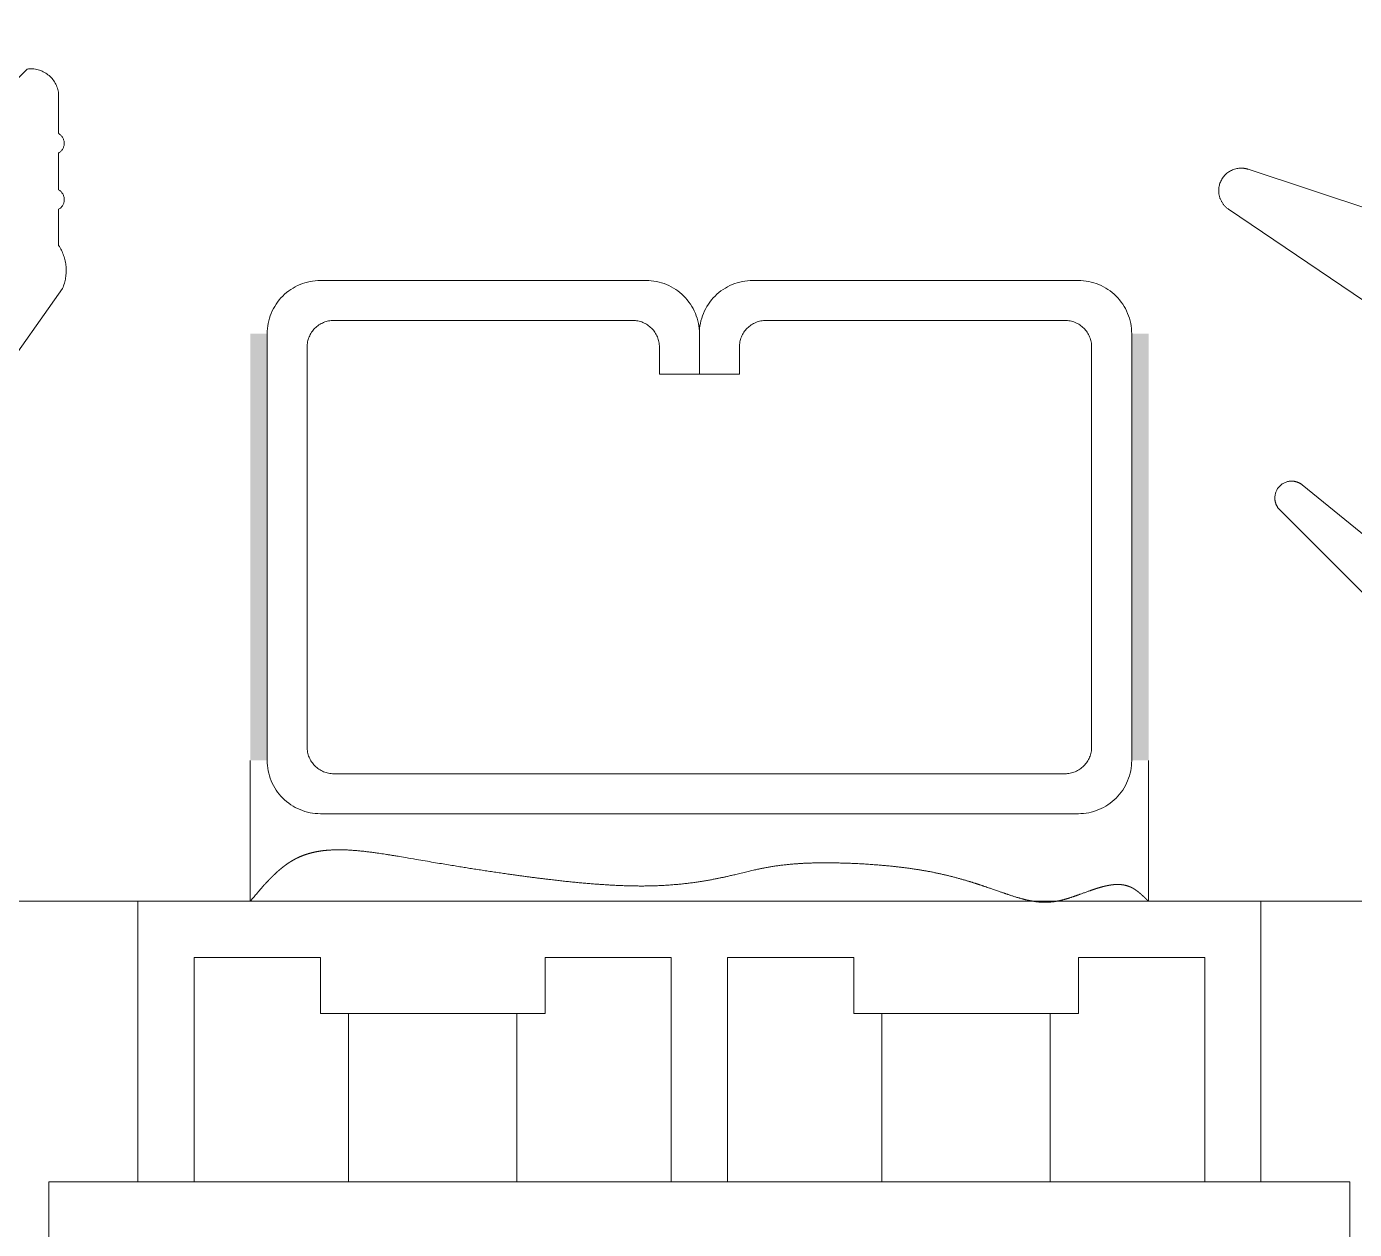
# Model space of a CAD drawing. Header units: metres. Extents: x 1838950 to 1842843, y 5171318 to 5174224.
# Drawn here: x 1841203.82551 to 1841203.84916, y 5171397.07168 to 5171397.09311 of the extents above; entities that cross this region are included whole.
import ezdxf

# ---------------------------------------------------------------- set-up
doc = ezdxf.new("R2010")
doc.units = ezdxf.units.M
doc.header["$LTSCALE"] = 0.0254
doc.layers.add('00 CHAZAL Coupe A.5', color=7, linetype='Continuous', lineweight=18)

# ---------------------------------------------------------------- blocks, each defined once
blk = doc.blocks.new('Groupe-1881-1')
at = {"layer": '00 CHAZAL Coupe A.5', "color": 7, "linetype": 'Continuous', "lineweight": 5}
for p, q in [((1841203.829491, 5171397.080038), (1841203.829491, 5171397.077528)), ((1841203.845491, 5171397.080038), (1841203.845491, 5171397.077528)), ((1841203.847491, 5171397.077528), (1841203.827491, 5171397.077528)), ((1841203.827491, 5171397.077528), (1841203.827491, 5171397.072528)), ((1841203.847491, 5171397.077528), (1841203.827491, 5171397.077528)), ((1841203.827491, 5171397.077528), (1841203.847491, 5171397.077528)), ((1841203.827491, 5171397.077528), (1841203.827491, 5171397.072528)), ((1841203.847491, 5171397.072528), (1841203.847491, 5171397.077528)), ((1841203.847491, 5171397.072528), (1841203.847491, 5171397.077528)), ((1841203.828491, 5171397.072528), (1841203.828491, 5171397.076528)), ((1841203.828491, 5171397.076528), (1841203.830741, 5171397.076528)), ((1841203.828491, 5171397.072528), (1841203.828491, 5171397.076528)), ((1841203.828491, 5171397.076528), (1841203.830741, 5171397.076528)), ((1841203.830741, 5171397.076528), (1841203.830741, 5171397.075528)), ((1841203.830741, 5171397.076528), (1841203.830741, 5171397.075528)), ((1841203.834741, 5171397.076528), (1841203.836991, 5171397.076528)), ((1841203.834741, 5171397.075528), (1841203.834741, 5171397.076528)), ((1841203.834741, 5171397.076528), (1841203.836991, 5171397.076528)), ((1841203.834741, 5171397.076528), (1841203.834741, 5171397.075528)), ((1841203.836991, 5171397.076528), (1841203.836991, 5171397.072528)), ((1841203.836991, 5171397.076528), (1841203.836991, 5171397.072528)), ((1841203.837991, 5171397.072528), (1841203.837991, 5171397.076528)), ((1841203.837991, 5171397.076528), (1841203.840241, 5171397.076528)), ((1841203.837991, 5171397.072528), (1841203.837991, 5171397.076528)), ((1841203.837991, 5171397.076528), (1841203.840241, 5171397.076528)), ((1841203.840241, 5171397.076528), (1841203.840241, 5171397.075528)), ((1841203.840241, 5171397.076528), (1841203.840241, 5171397.075528)), ((1841203.844241, 5171397.075528), (1841203.844241, 5171397.076528)), ((1841203.844241, 5171397.076528), (1841203.846491, 5171397.076528)), ((1841203.844241, 5171397.076528), (1841203.846491, 5171397.076528)), ((1841203.844241, 5171397.076528), (1841203.844241, 5171397.075528)), ((1841203.846491, 5171397.076528), (1841203.846491, 5171397.072528)), ((1841203.846491, 5171397.076528), (1841203.846491, 5171397.072528)), ((1841203.830741, 5171397.075528), (1841203.834741, 5171397.075528)), ((1841203.830741, 5171397.075528), (1841203.834741, 5171397.075528)), ((1841203.831241, 5171397.075528), (1841203.831241, 5171397.072528)), ((1841203.834241, 5171397.075528), (1841203.834241, 5171397.072528)), ((1841203.840241, 5171397.075528), (1841203.844241, 5171397.075528)), ((1841203.844241, 5171397.075528), (1841203.840241, 5171397.075528)), ((1841203.840741, 5171397.075528), (1841203.840741, 5171397.072528)), ((1841203.843741, 5171397.075528), (1841203.843741, 5171397.072528)), ((1841203.825905, 5171397.070528), (1841203.825905, 5171397.072528)), ((1841203.825905, 5171397.072528), (1841203.849077, 5171397.072528)), ((1841203.827491, 5171397.072528), (1841203.828491, 5171397.072528)), ((1841203.827491, 5171397.072528), (1841203.847491, 5171397.072528)), ((1841203.836991, 5171397.072528), (1841203.837991, 5171397.072528)), ((1841203.846491, 5171397.072528), (1841203.847491, 5171397.072528)), ((1841203.849077, 5171397.072528), (1841203.849077, 5171397.070528))]:
    blk.add_line(p, q, dxfattribs=at)
at = {"layer": '00 CHAZAL Coupe A.5', "color": 7, "linetype": 'Continuous', "lineweight": 13, "flags": 128}
blk.add_lwpolyline([(1841203.823241, 5171398.963052), (1841203.849563, 5171398.963052), (1841203.849563, 5171397.077528), (1841203.823241, 5171397.077528)], close=True, dxfattribs=at)
at = {"layer": '00 CHAZAL Coupe A.5', "color": 9, "linetype": 'Continuous', "lineweight": 5, "true_color": 0xbbbbbb, "flags": 128}
for points in [[(1841203.825019, 5171397.086852), (1841203.826147, 5171397.088443), (1841203.826156, 5171397.088466), (1841203.826165, 5171397.08849), (1841203.826173, 5171397.088513), (1841203.82618, 5171397.088537), (1841203.826187, 5171397.088562), (1841203.826193, 5171397.088586), (1841203.826198, 5171397.088611), (1841203.826202, 5171397.088636), (1841203.826206, 5171397.08866), (1841203.826208, 5171397.088685), (1841203.82621, 5171397.08871), (1841203.826212, 5171397.088736), (1841203.826212, 5171397.088761), (1841203.826212, 5171397.088786), (1841203.826211, 5171397.088811), (1841203.826209, 5171397.088836), (1841203.826206, 5171397.088861), (1841203.826203, 5171397.088886), (1841203.826199, 5171397.088911), (1841203.826194, 5171397.088935), (1841203.826188, 5171397.08896), (1841203.826182, 5171397.088984), (1841203.826175, 5171397.089008), (1841203.826167, 5171397.089032), (1841203.826158, 5171397.089056), (1841203.826149, 5171397.089079), (1841203.826139, 5171397.089102), (1841203.826128, 5171397.089125), (1841203.826117, 5171397.089147), (1841203.826104, 5171397.089169), (1841203.826092, 5171397.089191), (1841203.826078, 5171397.089212), (1841203.826078, 5171397.089856), (1841203.826089, 5171397.089863), (1841203.8261, 5171397.089871), (1841203.82611, 5171397.089879), (1841203.82612, 5171397.089888), (1841203.826129, 5171397.089897), (1841203.826137, 5171397.089908), (1841203.826144, 5171397.089918), (1841203.826151, 5171397.089929), (1841203.826158, 5171397.089941), (1841203.826163, 5171397.089953), (1841203.826168, 5171397.089965), (1841203.826171, 5171397.089978), (1841203.826174, 5171397.08999), (1841203.826176, 5171397.090003), (1841203.826178, 5171397.090016), (1841203.826178, 5171397.090029), (1841203.826178, 5171397.090042), (1841203.826176, 5171397.090055), (1841203.826174, 5171397.090068), (1841203.826171, 5171397.090081), (1841203.826167, 5171397.090094), (1841203.826163, 5171397.090106), (1841203.826157, 5171397.090118), (1841203.826151, 5171397.090129), (1841203.826144, 5171397.09014), (1841203.826137, 5171397.090151), (1841203.826128, 5171397.090161), (1841203.82612, 5171397.090171), (1841203.82611, 5171397.09018), (1841203.8261, 5171397.090188), (1841203.826089, 5171397.090196), (1841203.826078, 5171397.090202), (1841203.826078, 5171397.090858), (1841203.826089, 5171397.090865), (1841203.8261, 5171397.090873), (1841203.82611, 5171397.090881), (1841203.826119, 5171397.09089), (1841203.826128, 5171397.0909), (1841203.826137, 5171397.09091), (1841203.826144, 5171397.090921), (1841203.826151, 5171397.090932), (1841203.826157, 5171397.090943), (1841203.826163, 5171397.090955), (1841203.826167, 5171397.090967), (1841203.826171, 5171397.09098), (1841203.826174, 5171397.090993), (1841203.826176, 5171397.091006), (1841203.826178, 5171397.091019), (1841203.826178, 5171397.091032), (1841203.826178, 5171397.091045), (1841203.826176, 5171397.091058), (1841203.826174, 5171397.091071), (1841203.826171, 5171397.091083), (1841203.826167, 5171397.091096), (1841203.826163, 5171397.091108), (1841203.826157, 5171397.09112), (1841203.826151, 5171397.091132), (1841203.826144, 5171397.091143), (1841203.826137, 5171397.091153), (1841203.826128, 5171397.091164), (1841203.826119, 5171397.091173), (1841203.82611, 5171397.091182), (1841203.8261, 5171397.09119), (1841203.826089, 5171397.091198), (1841203.826078, 5171397.091205), (1841203.826078, 5171397.091917), (1841203.826074, 5171397.091942), (1841203.82607, 5171397.091966), (1841203.826064, 5171397.09199), (1841203.826057, 5171397.092014), (1841203.826048, 5171397.092037), (1841203.826039, 5171397.09206), (1841203.826028, 5171397.092083), (1841203.826017, 5171397.092105), (1841203.826004, 5171397.092126), (1841203.82599, 5171397.092147), (1841203.825976, 5171397.092167), (1841203.82596, 5171397.092186), (1841203.825943, 5171397.092204), (1841203.825926, 5171397.092222), (1841203.825907, 5171397.092238), (1841203.825888, 5171397.092254), (1841203.825868, 5171397.092269), (1841203.825847, 5171397.092283), (1841203.825826, 5171397.092295), (1841203.825804, 5171397.092307), (1841203.825782, 5171397.092317), (1841203.825759, 5171397.092327), (1841203.825735, 5171397.092335), (1841203.825711, 5171397.092342), (1841203.825687, 5171397.092348), (1841203.825663, 5171397.092353), (1841203.825638, 5171397.092356), (1841203.825614, 5171397.092358), (1841203.825589, 5171397.092359), (1841203.825564, 5171397.092359), (1841203.825539, 5171397.092357), (1841203.825515, 5171397.092355), (1841203.824185, 5171397.091046)], [(1841203.851741, 5171397.089089), (1841203.847267, 5171397.090568), (1841203.847263, 5171397.09057), (1841203.847259, 5171397.090571), (1841203.847255, 5171397.090572), (1841203.847251, 5171397.090573), (1841203.847247, 5171397.090574), (1841203.847244, 5171397.090575), (1841203.84724, 5171397.090576), (1841203.847236, 5171397.090577), (1841203.847232, 5171397.090578), (1841203.847228, 5171397.090579), (1841203.847224, 5171397.09058), (1841203.84722, 5171397.090581), (1841203.847216, 5171397.090582), (1841203.847212, 5171397.090582), (1841203.847208, 5171397.090583), (1841203.847205, 5171397.090584), (1841203.847201, 5171397.090584), (1841203.847197, 5171397.090585), (1841203.847193, 5171397.090585), (1841203.847189, 5171397.090586), (1841203.847185, 5171397.090586), (1841203.847181, 5171397.090587), (1841203.847177, 5171397.090587), (1841203.847173, 5171397.090587), (1841203.847169, 5171397.090588), (1841203.847165, 5171397.090588), (1841203.847161, 5171397.090588), (1841203.847157, 5171397.090588), (1841203.847153, 5171397.090589), (1841203.847149, 5171397.090589), (1841203.847145, 5171397.090589), (1841203.847141, 5171397.090589), (1841203.847121, 5171397.090588), (1841203.847102, 5171397.090587), (1841203.847082, 5171397.090584), (1841203.847063, 5171397.090581), (1841203.847044, 5171397.090577), (1841203.847025, 5171397.090571), (1841203.847006, 5171397.090565), (1841203.846988, 5171397.090558), (1841203.84697, 5171397.09055), (1841203.846952, 5171397.090541), (1841203.846935, 5171397.090532), (1841203.846919, 5171397.090521), (1841203.846903, 5171397.09051), (1841203.846887, 5171397.090498), (1841203.846872, 5171397.090485), (1841203.846858, 5171397.090472), (1841203.846845, 5171397.090457), (1841203.846832, 5171397.090442), (1841203.84682, 5171397.090427), (1841203.846808, 5171397.090411), (1841203.846798, 5171397.090394), (1841203.846788, 5171397.090377), (1841203.846779, 5171397.09036), (1841203.846771, 5171397.090342), (1841203.846764, 5171397.090323), (1841203.846758, 5171397.090305), (1841203.846753, 5171397.090286), (1841203.846749, 5171397.090267), (1841203.846745, 5171397.090247), (1841203.846743, 5171397.090228), (1841203.846741, 5171397.090208), (1841203.846741, 5171397.090189), (1841203.846741, 5171397.090177), (1841203.846742, 5171397.090164), (1841203.846743, 5171397.090152), (1841203.846744, 5171397.09014), (1841203.846746, 5171397.090128), (1841203.846748, 5171397.090116), (1841203.84675, 5171397.090104), (1841203.846753, 5171397.090092), (1841203.846756, 5171397.09008), (1841203.846759, 5171397.090069), (1841203.846763, 5171397.090057), (1841203.846767, 5171397.090046), (1841203.846772, 5171397.090034), (1841203.846777, 5171397.090023), (1841203.846782, 5171397.090012), (1841203.846788, 5171397.090001), (1841203.846793, 5171397.089991), (1841203.8468, 5171397.08998), (1841203.846806, 5171397.08997), (1841203.846813, 5171397.08996), (1841203.84682, 5171397.08995), (1841203.846828, 5171397.08994), (1841203.846835, 5171397.089931), (1841203.846843, 5171397.089922), (1841203.846852, 5171397.089913), (1841203.84686, 5171397.089904), (1841203.846869, 5171397.089895), (1841203.846878, 5171397.089887), (1841203.846887, 5171397.089879), (1841203.846897, 5171397.089872), (1841203.846907, 5171397.089865), (1841203.846917, 5171397.089858), (1841203.851741, 5171397.086589)], [(1841203.851741, 5171397.082089), (1841203.84823, 5171397.084946), (1841203.848225, 5171397.08495), (1841203.84822, 5171397.084954), (1841203.848215, 5171397.084957), (1841203.84821, 5171397.084961), (1841203.848204, 5171397.084965), (1841203.848199, 5171397.084968), (1841203.848194, 5171397.084971), (1841203.848188, 5171397.084974), (1841203.848182, 5171397.084978), (1841203.848177, 5171397.08498), (1841203.848171, 5171397.084983), (1841203.848165, 5171397.084986), (1841203.848159, 5171397.084989), (1841203.848153, 5171397.084991), (1841203.848147, 5171397.084993), (1841203.848141, 5171397.084996), (1841203.848135, 5171397.084998), (1841203.848129, 5171397.085), (1841203.848123, 5171397.085002), (1841203.848117, 5171397.085003), (1841203.848111, 5171397.085005), (1841203.848104, 5171397.085006), (1841203.848098, 5171397.085007), (1841203.848092, 5171397.085009), (1841203.848086, 5171397.08501), (1841203.848079, 5171397.085011), (1841203.848073, 5171397.085011), (1841203.848066, 5171397.085012), (1841203.84806, 5171397.085012), (1841203.848054, 5171397.085013), (1841203.848047, 5171397.085013), (1841203.848041, 5171397.085013), (1841203.848026, 5171397.085013), (1841203.848012, 5171397.085012), (1841203.847997, 5171397.08501), (1841203.847982, 5171397.085007), (1841203.847968, 5171397.085004), (1841203.847954, 5171397.085), (1841203.84794, 5171397.084995), (1841203.847926, 5171397.08499), (1841203.847913, 5171397.084984), (1841203.847899, 5171397.084978), (1841203.847887, 5171397.08497), (1841203.847874, 5171397.084962), (1841203.847862, 5171397.084954), (1841203.847851, 5171397.084945), (1841203.847839, 5171397.084935), (1841203.847829, 5171397.084925), (1841203.847819, 5171397.084914), (1841203.847809, 5171397.084903), (1841203.8478, 5171397.084892), (1841203.847791, 5171397.08488), (1841203.847784, 5171397.084867), (1841203.847776, 5171397.084854), (1841203.84777, 5171397.084841), (1841203.847764, 5171397.084828), (1841203.847758, 5171397.084814), (1841203.847754, 5171397.0848), (1841203.84775, 5171397.084786), (1841203.847747, 5171397.084772), (1841203.847744, 5171397.084757), (1841203.847742, 5171397.084742), (1841203.847741, 5171397.084728), (1841203.847741, 5171397.084713), (1841203.847741, 5171397.084706), (1841203.847741, 5171397.084698), (1841203.847742, 5171397.084691), (1841203.847742, 5171397.084684), (1841203.847743, 5171397.084676), (1841203.847744, 5171397.084669), (1841203.847745, 5171397.084662), (1841203.847747, 5171397.084654), (1841203.847748, 5171397.084647), (1841203.84775, 5171397.08464), (1841203.847752, 5171397.084633), (1841203.847754, 5171397.084626), (1841203.847756, 5171397.084619), (1841203.847758, 5171397.084612), (1841203.847761, 5171397.084605), (1841203.847764, 5171397.084598), (1841203.847767, 5171397.084591), (1841203.84777, 5171397.084585), (1841203.847773, 5171397.084578), (1841203.847776, 5171397.084572), (1841203.84778, 5171397.084565), (1841203.847784, 5171397.084559), (1841203.847787, 5171397.084552), (1841203.847791, 5171397.084546), (1841203.847796, 5171397.08454), (1841203.8478, 5171397.084534), (1841203.847804, 5171397.084528), (1841203.847809, 5171397.084523), (1841203.847814, 5171397.084517), (1841203.847819, 5171397.084512), (1841203.847824, 5171397.084506), (1841203.847829, 5171397.084501), (1841203.851741, 5171397.080589)]]:
    blk.add_lwpolyline(points, dxfattribs=at)
at = {"layer": '00 CHAZAL Coupe A.5', "color": 7, "linetype": 'Continuous', "lineweight": 5, "flags": 128}
for points in [[(1841203.837491, 5171397.086917), (1841203.837491, 5171397.087638), (1841203.83749, 5171397.087684), (1841203.837486, 5171397.087731), (1841203.837481, 5171397.087777), (1841203.837473, 5171397.087823), (1841203.837462, 5171397.087869), (1841203.83745, 5171397.087914), (1841203.837435, 5171397.087958), (1841203.837419, 5171397.088001), (1841203.8374, 5171397.088044), (1841203.837379, 5171397.088086), (1841203.837356, 5171397.088126), (1841203.837331, 5171397.088166), (1841203.837304, 5171397.088204), (1841203.837275, 5171397.088241), (1841203.837245, 5171397.088276), (1841203.837213, 5171397.08831), (1841203.837179, 5171397.088342), (1841203.837144, 5171397.088372), (1841203.837107, 5171397.088401), (1841203.837069, 5171397.088428), (1841203.837029, 5171397.088453), (1841203.836989, 5171397.088476), (1841203.836947, 5171397.088497), (1841203.836904, 5171397.088516), (1841203.836861, 5171397.088532), (1841203.836817, 5171397.088547), (1841203.836772, 5171397.088559), (1841203.836726, 5171397.08857), (1841203.83668, 5171397.088578), (1841203.836634, 5171397.088583), (1841203.836588, 5171397.088587), (1841203.836541, 5171397.088588), (1841203.830741, 5171397.088588), (1841203.830694, 5171397.088587), (1841203.830648, 5171397.088583), (1841203.830602, 5171397.088578), (1841203.830556, 5171397.08857), (1841203.83051, 5171397.088559), (1841203.830465, 5171397.088547), (1841203.830421, 5171397.088532), (1841203.830377, 5171397.088516), (1841203.830335, 5171397.088497), (1841203.830293, 5171397.088476), (1841203.830253, 5171397.088453), (1841203.830213, 5171397.088428), (1841203.830175, 5171397.088401), (1841203.830138, 5171397.088372), (1841203.830103, 5171397.088342), (1841203.830069, 5171397.08831), (1841203.830037, 5171397.088276), (1841203.830007, 5171397.088241), (1841203.829978, 5171397.088204), (1841203.829951, 5171397.088166), (1841203.829926, 5171397.088126), (1841203.829903, 5171397.088086), (1841203.829882, 5171397.088044), (1841203.829863, 5171397.088001), (1841203.829846, 5171397.087958), (1841203.829832, 5171397.087914), (1841203.829819, 5171397.087869), (1841203.829809, 5171397.087823), (1841203.829801, 5171397.087777), (1841203.829795, 5171397.087731), (1841203.829792, 5171397.087684), (1841203.829791, 5171397.087638), (1841203.829791, 5171397.080038), (1841203.829792, 5171397.079991), (1841203.829795, 5171397.079945), (1841203.829801, 5171397.079898), (1841203.829809, 5171397.079853), (1841203.829819, 5171397.079807), (1841203.829832, 5171397.079762), (1841203.829846, 5171397.079718), (1841203.829863, 5171397.079674), (1841203.829882, 5171397.079632), (1841203.829903, 5171397.07959), (1841203.829926, 5171397.079549), (1841203.829951, 5171397.07951), (1841203.829978, 5171397.079472), (1841203.830007, 5171397.079435), (1841203.830037, 5171397.0794), (1841203.830069, 5171397.079366), (1841203.830103, 5171397.079334), (1841203.830138, 5171397.079303), (1841203.830175, 5171397.079275), (1841203.830213, 5171397.079248), (1841203.830253, 5171397.079223), (1841203.830293, 5171397.0792), (1841203.830335, 5171397.079179), (1841203.830377, 5171397.07916), (1841203.830421, 5171397.079143), (1841203.830465, 5171397.079129), (1841203.83051, 5171397.079116), (1841203.830556, 5171397.079106), (1841203.830602, 5171397.079098), (1841203.830648, 5171397.079092), (1841203.830694, 5171397.079089), (1841203.830741, 5171397.079088), (1841203.844241, 5171397.079088), (1841203.844288, 5171397.079089), (1841203.844334, 5171397.079092), (1841203.84438, 5171397.079098), (1841203.844426, 5171397.079106), (1841203.844472, 5171397.079116), (1841203.844517, 5171397.079129), (1841203.844561, 5171397.079143), (1841203.844604, 5171397.07916), (1841203.844647, 5171397.079179), (1841203.844689, 5171397.0792), (1841203.844729, 5171397.079223), (1841203.844769, 5171397.079248), (1841203.844807, 5171397.079275), (1841203.844844, 5171397.079303), (1841203.844879, 5171397.079334), (1841203.844913, 5171397.079366), (1841203.844945, 5171397.0794), (1841203.844975, 5171397.079435), (1841203.845004, 5171397.079472), (1841203.845031, 5171397.07951), (1841203.845056, 5171397.079549), (1841203.845079, 5171397.07959), (1841203.8451, 5171397.079632), (1841203.845119, 5171397.079674), (1841203.845135, 5171397.079718), (1841203.84515, 5171397.079762), (1841203.845162, 5171397.079807), (1841203.845173, 5171397.079853), (1841203.845181, 5171397.079898), (1841203.845186, 5171397.079945), (1841203.84519, 5171397.079991), (1841203.845191, 5171397.080038), (1841203.845191, 5171397.087638), (1841203.84519, 5171397.087684), (1841203.845186, 5171397.087731), (1841203.845181, 5171397.087777), (1841203.845173, 5171397.087823), (1841203.845162, 5171397.087869), (1841203.84515, 5171397.087914), (1841203.845135, 5171397.087958), (1841203.845119, 5171397.088001), (1841203.8451, 5171397.088044), (1841203.845079, 5171397.088086), (1841203.845056, 5171397.088126), (1841203.845031, 5171397.088166), (1841203.845004, 5171397.088204), (1841203.844975, 5171397.088241), (1841203.844945, 5171397.088276), (1841203.844913, 5171397.08831), (1841203.844879, 5171397.088342), (1841203.844844, 5171397.088372), (1841203.844807, 5171397.088401), (1841203.844769, 5171397.088428), (1841203.844729, 5171397.088453), (1841203.844689, 5171397.088476), (1841203.844647, 5171397.088497), (1841203.844604, 5171397.088516), (1841203.844561, 5171397.088532), (1841203.844517, 5171397.088547), (1841203.844472, 5171397.088559), (1841203.844426, 5171397.08857), (1841203.84438, 5171397.088578), (1841203.844334, 5171397.088583), (1841203.844288, 5171397.088587), (1841203.844241, 5171397.088588), (1841203.838441, 5171397.088588), (1841203.838394, 5171397.088587), (1841203.838348, 5171397.088583), (1841203.838302, 5171397.088578), (1841203.838256, 5171397.08857), (1841203.83821, 5171397.088559), (1841203.838165, 5171397.088547), (1841203.838121, 5171397.088532), (1841203.838077, 5171397.088516), (1841203.838035, 5171397.088497), (1841203.837993, 5171397.088476), (1841203.837953, 5171397.088453), (1841203.837913, 5171397.088428), (1841203.837875, 5171397.088401), (1841203.837838, 5171397.088372), (1841203.837803, 5171397.088342), (1841203.837769, 5171397.08831), (1841203.837737, 5171397.088276), (1841203.837707, 5171397.088241), (1841203.837678, 5171397.088204), (1841203.837651, 5171397.088166), (1841203.837626, 5171397.088126), (1841203.837603, 5171397.088086), (1841203.837582, 5171397.088044), (1841203.837563, 5171397.088001), (1841203.837546, 5171397.087958), (1841203.837532, 5171397.087914), (1841203.837519, 5171397.087869), (1841203.837509, 5171397.087823), (1841203.837501, 5171397.087777), (1841203.837495, 5171397.087731), (1841203.837492, 5171397.087684), (1841203.837491, 5171397.087638)], [(1841203.838203, 5171397.086917), (1841203.838203, 5171397.0874), (1841203.838204, 5171397.087424), (1841203.838206, 5171397.087447), (1841203.838209, 5171397.08747), (1841203.838213, 5171397.087493), (1841203.838218, 5171397.087516), (1841203.838224, 5171397.087538), (1841203.838231, 5171397.08756), (1841203.83824, 5171397.087582), (1841203.838249, 5171397.087603), (1841203.83826, 5171397.087624), (1841203.838271, 5171397.087645), (1841203.838283, 5171397.087664), (1841203.838297, 5171397.087683), (1841203.838311, 5171397.087702), (1841203.838326, 5171397.087719), (1841203.838343, 5171397.087736), (1841203.838359, 5171397.087752), (1841203.838377, 5171397.087768), (1841203.838395, 5171397.087782), (1841203.838415, 5171397.087795), (1841203.838434, 5171397.087808), (1841203.838455, 5171397.087819), (1841203.838475, 5171397.08783), (1841203.838497, 5171397.087839), (1841203.838518, 5171397.087848), (1841203.838541, 5171397.087855), (1841203.838563, 5171397.087861), (1841203.838586, 5171397.087866), (1841203.838609, 5171397.08787), (1841203.838632, 5171397.087873), (1841203.838655, 5171397.087875), (1841203.838678, 5171397.087875), (1841203.844003, 5171397.087875), (1841203.844027, 5171397.087875), (1841203.84405, 5171397.087873), (1841203.844073, 5171397.08787), (1841203.844096, 5171397.087866), (1841203.844119, 5171397.087861), (1841203.844141, 5171397.087855), (1841203.844163, 5171397.087848), (1841203.844185, 5171397.087839), (1841203.844207, 5171397.08783), (1841203.844227, 5171397.087819), (1841203.844248, 5171397.087808), (1841203.844267, 5171397.087795), (1841203.844286, 5171397.087782), (1841203.844305, 5171397.087768), (1841203.844322, 5171397.087752), (1841203.844339, 5171397.087736), (1841203.844355, 5171397.087719), (1841203.844371, 5171397.087702), (1841203.844385, 5171397.087683), (1841203.844398, 5171397.087664), (1841203.844411, 5171397.087645), (1841203.844422, 5171397.087624), (1841203.844433, 5171397.087603), (1841203.844442, 5171397.087582), (1841203.844451, 5171397.08756), (1841203.844458, 5171397.087538), (1841203.844464, 5171397.087516), (1841203.844469, 5171397.087493), (1841203.844473, 5171397.08747), (1841203.844476, 5171397.087447), (1841203.844478, 5171397.087424), (1841203.844478, 5171397.0874), (1841203.844478, 5171397.080275), (1841203.844478, 5171397.080252), (1841203.844476, 5171397.080229), (1841203.844473, 5171397.080206), (1841203.844469, 5171397.080183), (1841203.844464, 5171397.08016), (1841203.844458, 5171397.080137), (1841203.844451, 5171397.080115), (1841203.844442, 5171397.080094), (1841203.844433, 5171397.080072), (1841203.844422, 5171397.080051), (1841203.844411, 5171397.080031), (1841203.844398, 5171397.080011), (1841203.844385, 5171397.079992), (1841203.844371, 5171397.079974), (1841203.844355, 5171397.079956), (1841203.844339, 5171397.079939), (1841203.844322, 5171397.079923), (1841203.844305, 5171397.079908), (1841203.844286, 5171397.079894), (1841203.844267, 5171397.07988), (1841203.844248, 5171397.079868), (1841203.844227, 5171397.079856), (1841203.844207, 5171397.079846), (1841203.844185, 5171397.079836), (1841203.844163, 5171397.079828), (1841203.844141, 5171397.079821), (1841203.844119, 5171397.079815), (1841203.844096, 5171397.079809), (1841203.844073, 5171397.079805), (1841203.84405, 5171397.079803), (1841203.844027, 5171397.079801), (1841203.844003, 5171397.0798), (1841203.830978, 5171397.0798), (1841203.830955, 5171397.079801), (1841203.830932, 5171397.079803), (1841203.830909, 5171397.079805), (1841203.830886, 5171397.079809), (1841203.830863, 5171397.079815), (1841203.830841, 5171397.079821), (1841203.830818, 5171397.079828), (1841203.830797, 5171397.079836), (1841203.830775, 5171397.079846), (1841203.830755, 5171397.079856), (1841203.830734, 5171397.079868), (1841203.830715, 5171397.07988), (1841203.830695, 5171397.079894), (1841203.830677, 5171397.079908), (1841203.830659, 5171397.079923), (1841203.830643, 5171397.079939), (1841203.830626, 5171397.079956), (1841203.830611, 5171397.079974), (1841203.830597, 5171397.079992), (1841203.830583, 5171397.080011), (1841203.830571, 5171397.080031), (1841203.83056, 5171397.080051), (1841203.830549, 5171397.080072), (1841203.83054, 5171397.080094), (1841203.830531, 5171397.080115), (1841203.830524, 5171397.080137), (1841203.830518, 5171397.08016), (1841203.830513, 5171397.080183), (1841203.830509, 5171397.080206), (1841203.830506, 5171397.080229), (1841203.830504, 5171397.080252), (1841203.830503, 5171397.080275), (1841203.830503, 5171397.0874), (1841203.830504, 5171397.087424), (1841203.830506, 5171397.087447), (1841203.830509, 5171397.08747), (1841203.830513, 5171397.087493), (1841203.830518, 5171397.087516), (1841203.830524, 5171397.087538), (1841203.830531, 5171397.08756), (1841203.83054, 5171397.087582), (1841203.830549, 5171397.087603), (1841203.83056, 5171397.087624), (1841203.830571, 5171397.087645), (1841203.830583, 5171397.087664), (1841203.830597, 5171397.087683), (1841203.830611, 5171397.087702), (1841203.830626, 5171397.087719), (1841203.830643, 5171397.087736), (1841203.830659, 5171397.087752), (1841203.830677, 5171397.087768), (1841203.830695, 5171397.087782), (1841203.830715, 5171397.087795), (1841203.830734, 5171397.087808), (1841203.830755, 5171397.087819), (1841203.830775, 5171397.08783), (1841203.830797, 5171397.087839), (1841203.830818, 5171397.087848), (1841203.830841, 5171397.087855), (1841203.830863, 5171397.087861), (1841203.830886, 5171397.087866), (1841203.830909, 5171397.08787), (1841203.830932, 5171397.087873), (1841203.830955, 5171397.087875), (1841203.830978, 5171397.087875), (1841203.836303, 5171397.087875), (1841203.836327, 5171397.087875), (1841203.83635, 5171397.087873), (1841203.836373, 5171397.08787), (1841203.836396, 5171397.087866), (1841203.836419, 5171397.087861), (1841203.836441, 5171397.087855), (1841203.836463, 5171397.087848), (1841203.836485, 5171397.087839), (1841203.836507, 5171397.08783), (1841203.836527, 5171397.087819), (1841203.836548, 5171397.087808), (1841203.836567, 5171397.087795), (1841203.836586, 5171397.087782), (1841203.836605, 5171397.087768), (1841203.836622, 5171397.087752), (1841203.836639, 5171397.087736), (1841203.836655, 5171397.087719), (1841203.836671, 5171397.087702), (1841203.836685, 5171397.087683), (1841203.836698, 5171397.087664), (1841203.836711, 5171397.087645), (1841203.836722, 5171397.087624), (1841203.836733, 5171397.087603), (1841203.836742, 5171397.087582), (1841203.836751, 5171397.08756), (1841203.836758, 5171397.087538), (1841203.836764, 5171397.087516), (1841203.836769, 5171397.087493), (1841203.836773, 5171397.08747), (1841203.836776, 5171397.087447), (1841203.836778, 5171397.087424), (1841203.836778, 5171397.0874), (1841203.836778, 5171397.086917), (1841203.838203, 5171397.086917)], [(1841203.825905, 5171397.072528), (1841203.825905, 5171397.070528), (1841203.82792, 5171397.070528), (1841203.82792, 5171397.06572), (1841203.82992, 5171397.065877), (1841203.82992, 5171397.070528), (1841203.845062, 5171397.070528), (1841203.845062, 5171397.067071), (1841203.847062, 5171397.067229), (1841203.847062, 5171397.070528), (1841203.849077, 5171397.070528), (1841203.849077, 5171397.072528), (1841203.825905, 5171397.072528)]]:
    blk.add_lwpolyline(points, dxfattribs=at)
at = {"layer": '00 CHAZAL Coupe A.5', "color": 9, "linetype": 'Continuous', "lineweight": 5, "true_color": 0xbbbbbb}
blk.add_open_spline([(1841203.829491, 5171397.077528), (1841203.829653, 5171397.07772), (1841203.82972, 5171397.077796), (1841203.829788, 5171397.077871), (1841203.82988, 5171397.077966), (1841203.829975, 5171397.078056), (1841203.830073, 5171397.078138), (1841203.830174, 5171397.078212), (1841203.830253, 5171397.07826), (1841203.830319, 5171397.078295), (1841203.830406, 5171397.078335), (1841203.830494, 5171397.078366), (1841203.830584, 5171397.078393), (1841203.830691, 5171397.078415), (1841203.830802, 5171397.078432), (1841203.830917, 5171397.078441), (1841203.831036, 5171397.078445), (1841203.831159, 5171397.078444), (1841203.831287, 5171397.078438), (1841203.831418, 5171397.078428), (1841203.831554, 5171397.078413), (1841203.831695, 5171397.078395), (1841203.83184, 5171397.078374), (1841203.831989, 5171397.078351), (1841203.832143, 5171397.078326), (1841203.832703, 5171397.07823), (1841203.83312, 5171397.07816), (1841203.833455, 5171397.078106), (1841203.8338, 5171397.078053), (1841203.834147, 5171397.078003), (1841203.83438, 5171397.077971), (1841203.834612, 5171397.077941), (1841203.834843, 5171397.077913), (1841203.835071, 5171397.077887), (1841203.835296, 5171397.077864), (1841203.835516, 5171397.077844), (1841203.835731, 5171397.077827), (1841203.83594, 5171397.077814), (1841203.836142, 5171397.077805), (1841203.836316, 5171397.077801), (1841203.836455, 5171397.077799), (1841203.836641, 5171397.077801), (1841203.836878, 5171397.077811), (1841203.837102, 5171397.077828), (1841203.837315, 5171397.077851), (1841203.83752, 5171397.07788), (1841203.837717, 5171397.077914), (1841203.837886, 5171397.077948), (1841203.838054, 5171397.077985), (1841203.838475, 5171397.078086), (1841203.838615, 5171397.078116), (1841203.838766, 5171397.078143), (1841203.838932, 5171397.078168), (1841203.839115, 5171397.078188), (1841203.839263, 5171397.078199), (1841203.839371, 5171397.078205), (1841203.839533, 5171397.078211), (1841203.839744, 5171397.078213), (1841203.839958, 5171397.078211), (1841203.840299, 5171397.0782), (1841203.840646, 5171397.078177), (1841203.840879, 5171397.078156), (1841203.841052, 5171397.078137), (1841203.841219, 5171397.078117), (1841203.841382, 5171397.078092), (1841203.841562, 5171397.078063), (1841203.841783, 5171397.078017), (1841203.841968, 5171397.077973), (1841203.842142, 5171397.077927), (1841203.842305, 5171397.077879), (1841203.842458, 5171397.07783), (1841203.842568, 5171397.077793), (1841203.842671, 5171397.077758), (1841203.842867, 5171397.07769), (1841203.84296, 5171397.077658), (1841203.84302, 5171397.077638), (1841203.843107, 5171397.077609), (1841203.843193, 5171397.077584), (1841203.843276, 5171397.077561), (1841203.843384, 5171397.077537), (1841203.843464, 5171397.077524), (1841203.843516, 5171397.077517), (1841203.843595, 5171397.07751), (1841203.8437, 5171397.07751), (1841203.843789, 5171397.077518), (1841203.843846, 5171397.077527), (1841203.843909, 5171397.077539), (1841203.843993, 5171397.07756), (1841203.844077, 5171397.077585), (1841203.844162, 5171397.077613), (1841203.844247, 5171397.077643), (1841203.844458, 5171397.07772), (1841203.844521, 5171397.077741), (1841203.844582, 5171397.077761), (1841203.844644, 5171397.077779), (1841203.844705, 5171397.077796), (1841203.844766, 5171397.077808), (1841203.844825, 5171397.077819), (1841203.844903, 5171397.077827), (1841203.844979, 5171397.077827), (1841203.845053, 5171397.077818), (1841203.845107, 5171397.077804), (1841203.845142, 5171397.077792), (1841203.845185, 5171397.077775), (1841203.845228, 5171397.077751), (1841203.845265, 5171397.077727), (1841203.845302, 5171397.0777), (1841203.845338, 5171397.07767), (1841203.845373, 5171397.077639), (1841203.845409, 5171397.077607), (1841203.845444, 5171397.077573), (1841203.84549, 5171397.077528), (1841203.845491, 5171397.077528)], degree=2, knots=[0, 0, 0, 0.008264, 0.016527, 0.033055, 0.049582, 0.066109, 0.082636, 0.099164, 0.107427, 0.115691, 0.123955, 0.132218, 0.140482, 0.148746, 0.157009, 0.165273, 0.173537, 0.1818, 0.190064, 0.198328, 0.206591, 0.214855, 0.223118, 0.231382, 0.239646, 0.247909, 0.256173, 0.264437, 0.2727, 0.280964, 0.289228, 0.297491, 0.305755, 0.314019, 0.322282, 0.330546, 0.33881, 0.347073, 0.355337, 0.363601, 0.371864, 0.380128, 0.388391, 0.396655, 0.404919, 0.413182, 0.421446, 0.42971, 0.437973, 0.446237, 0.454501, 0.462764, 0.471028, 0.479292, 0.487555, 0.495819, 0.504083, 0.512346, 0.52061, 0.528873, 0.537137, 0.545401, 0.553664, 0.561928, 0.570192, 0.578455, 0.586719, 0.594983, 0.603246, 0.61151, 0.619774, 0.628037, 0.636301, 0.644565, 0.652828, 0.661092, 0.669355, 0.677619, 0.694146, 0.710674, 0.718937, 0.727201, 0.735465, 0.743728, 0.751992, 0.760256, 0.768519, 0.776783, 0.785047, 0.79331, 0.801574, 0.809837, 0.818101, 0.826365, 0.834628, 0.842892, 0.851156, 0.867683, 0.88421, 0.900738, 0.917265, 0.925529, 0.933792, 0.942056, 0.95032, 0.958583, 0.966847, 0.97511, 0.983374, 0.991638, 0.999901, 1, 1, 1], dxfattribs=at)
at = {"layer": '00 CHAZAL Coupe A.5', "color": 7, "linetype": 'Continuous', "lineweight": 5}
for points in [[(1841203.829491, 5171397.087638), (1841203.829791, 5171397.087638), (1841203.829491, 5171397.080038), (1841203.829791, 5171397.080038)], [(1841203.845491, 5171397.087638), (1841203.845191, 5171397.087638), (1841203.845491, 5171397.080038), (1841203.845191, 5171397.080038)]]:
    blk.add_solid(points, dxfattribs=at)

msp = doc.modelspace()

# ---------------------------------------------------------------- block references
at = {"layer": '00 CHAZAL Coupe A.5', "color": 7}
msp.add_blockref('Groupe-1881-1', (0, 0), dxfattribs=at)

doc.saveas('drawing.dxf')
